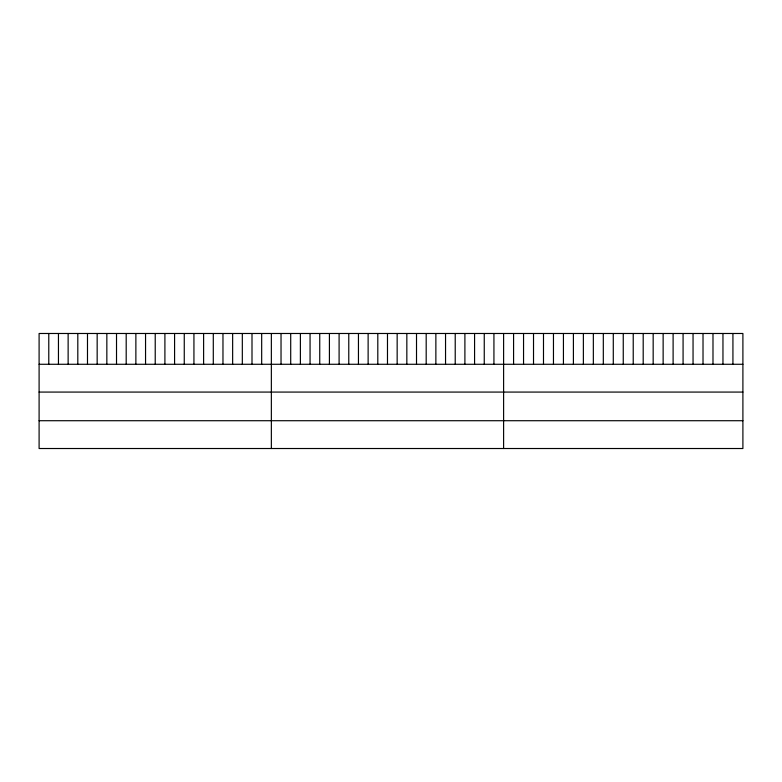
<?xml version="1.0" encoding="UTF-8"?>
<svg xmlns="http://www.w3.org/2000/svg" width="782" height="782" viewBox="0 0 782 782"><rect width="100%" height="100%" fill="white"/><g stroke="black" fill="none" stroke-linecap="round" stroke-linejoin="round"><path stroke-width="1.17" d="M742.9 364.275L742.9 448.516L39.1 448.516L39.1 333.484L742.9 333.484L742.9 364.275L39.1 364.275M39.1 392.075L742.9 392.075M39.1 420.716L742.9 420.716M732.929 333.484L732.929 364.275M722.959 333.484L722.959 364.275M712.989 333.484L712.989 364.275M703.018 333.484L703.018 364.275M693.048 333.484L693.048 364.275M683.077 333.484L683.077 364.275M673.107 333.484L673.107 364.275M663.136 333.484L663.136 364.275M653.166 333.484L653.166 364.275M643.195 333.484L643.195 364.275M633.225 333.484L633.225 364.275M623.254 333.484L623.254 364.275M613.284 333.484L613.284 364.275M603.313 333.484L603.313 364.275M593.342 333.484L593.342 364.275M583.372 333.484L583.372 364.275M573.402 333.484L573.402 364.275M563.431 333.484L563.431 364.275M553.461 333.484L553.461 364.275M543.49 333.484L543.49 364.275M533.519 333.484L533.519 364.275M523.549 333.484L523.549 364.275M513.578 333.484L513.578 364.275M503.608 333.484L503.608 448.516M493.931 333.484L493.931 364.275M484.253 333.484L484.253 364.275M474.576 333.484L474.576 364.275M464.899 333.484L464.899 364.275M455.222 333.484L455.222 364.275M445.545 333.484L445.545 364.275M435.867 333.484L435.867 364.275M426.19 333.484L426.19 364.275M416.513 333.484L416.513 364.275M406.836 333.484L406.836 364.275M397.158 333.484L397.158 364.275M387.481 333.484L387.481 364.275M377.804 333.484L377.804 364.275M368.127 333.484L368.127 364.275M358.449 333.484L358.449 364.275M348.772 333.484L348.772 364.275M339.095 333.484L339.095 364.275M329.418 333.484L329.418 364.275M319.74 333.484L319.74 364.275M310.063 333.484L310.063 364.275M300.386 333.484L300.386 364.275M290.709 333.484L290.709 364.275M281.031 333.484L281.031 364.275M271.354 333.484L271.354 448.516M261.677 333.484L261.677 364.275M252 333.484L252 364.275M242.322 333.484L242.322 364.275M232.645 333.484L232.645 364.275M222.968 333.484L222.968 364.275M213.291 333.484L213.291 364.275M203.613 333.484L203.613 364.275M193.936 333.484L193.936 364.275M184.259 333.484L184.259 364.275M174.582 333.484L174.582 364.275M164.904 333.484L164.904 364.275M155.227 333.484L155.227 364.275M145.55 333.484L145.55 364.275M135.873 333.484L135.873 364.275M126.195 333.484L126.195 364.275M116.518 333.484L116.518 364.275M106.841 333.484L106.841 364.275M97.164 333.484L97.164 364.275M87.486 333.484L87.486 364.275M77.809 333.484L77.809 364.275M68.132 333.484L68.132 364.275M58.454 333.484L58.454 364.275M48.777 333.484L48.777 364.275"/></g></svg>
